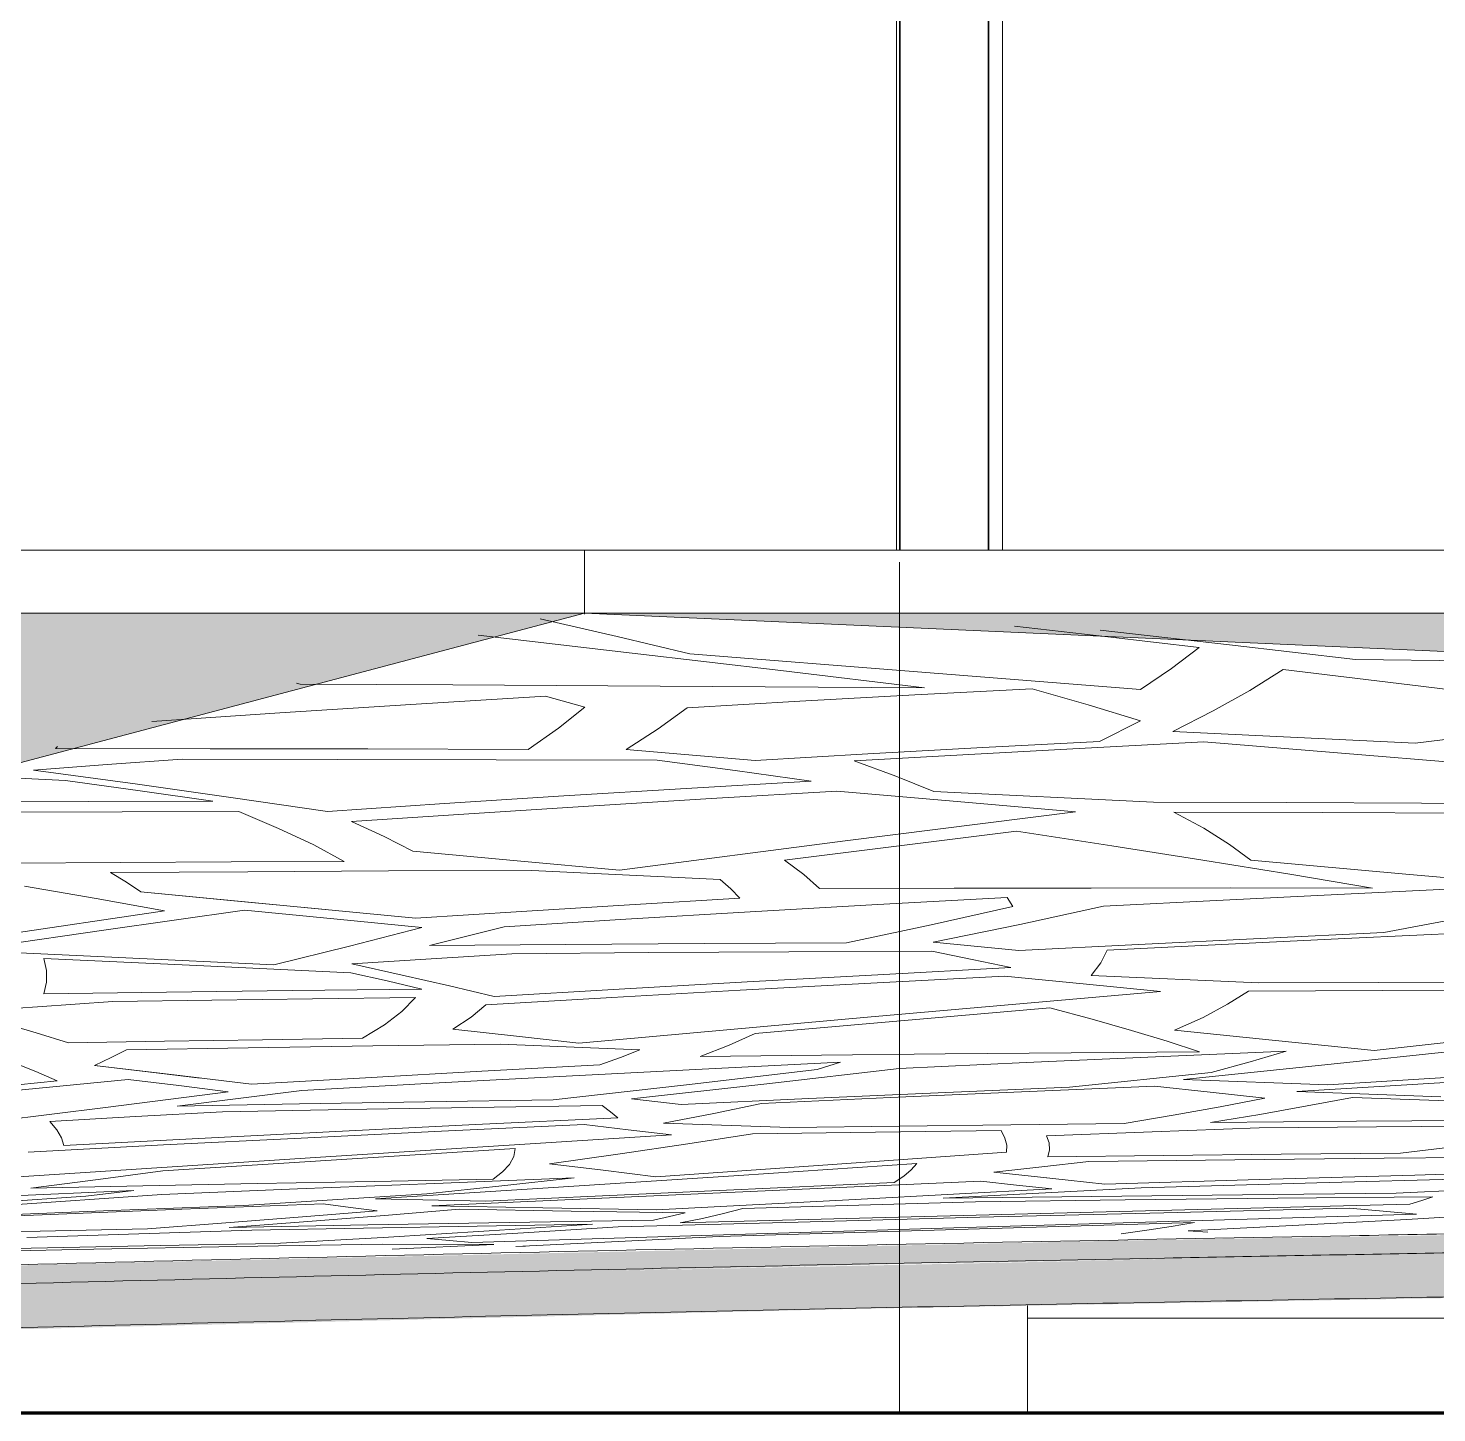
# Model space of a CAD drawing. Header units: metres. Extents: x -199 to 506, y -5 to 23.
# Drawn here: x 292.566 to 294.803, y -1.369 to 0.829 of the extents above; entities that cross this region are included whole.
import ezdxf

# ---------------------------------------------------------------- set-up
doc = ezdxf.new("R2010")
doc.units = ezdxf.units.M
doc.linetypes.add('01_Grid', pattern=[1.74, 1.2, -0.27, 0, -0.27])
for name, color, linetype, lineweight in [('03EJES-1', 1, '01_Grid', 5), ('06MUREXT', 92, 'Continuous', 9), ('14HATCH-1', 14, 'Continuous', 5), ('22AMUEB', 8, 'Continuous', 5), ('46BANQ', 8, 'Continuous', 5), ('46BANQ-1', 8, 'Continuous', 13), ('70LINEA', 1, 'Continuous', 13), ('70LINEA_1_0', 6, 'Continuous', 80)]:
    doc.layers.add(name, color=color, linetype=linetype, lineweight=lineweight)

# ---------------------------------------------------------------- blocks, each defined once
blk = doc.blocks.new('FP_65-601rSouthElevEjeF Paint')
at = {"layer": '14HATCH-1'}
for p, q in [((-12.6403, -0.1369), (-12.7624, -0.1088)), ((-11.8614, -0.1376), (-12.0094, -0.1208)), ((-11.6679, -0.1504), (-11.8733, -0.1268)), ((-12.6167, -0.1633), (-12.8613, -0.135)), ((-12.5251, -0.1646), (-12.6403, -0.1369)), ((-11.7163, -0.1544), (-11.8614, -0.1376)), ((-11.7601, -0.1879), (-11.7163, -0.1544)), ((-11.4682, -0.1737), (-11.6679, -0.1504)), ((-12.3804, -0.1911), (-12.6167, -0.1633)), ((-12.1634, -0.1931), (-12.5251, -0.1646)), ((-11.4682, -0.1737), (-11.226, -0.1761)), ((-12.1523, -0.2186), (-12.3804, -0.1911)), ((-11.8094, -0.2211), (-12.1634, -0.1931)), ((-11.8094, -0.2211), (-11.7601, -0.1879)), ((-11.6357, -0.2225), (-11.5827, -0.1895)), ((-11.3818, -0.2136), (-11.5827, -0.1895)), ((-13.1435, -0.2127), (-13.1493, -0.2112)), ((-13.1435, -0.2127), (-12.9011, -0.2139)), ((-12.9011, -0.2139), (-12.655, -0.2153)), ((-12.655, -0.2153), (-12.4054, -0.2168)), ((-12.4054, -0.2168), (-12.1523, -0.2186)), ((-12.1675, -0.2297), (-11.9816, -0.2198)), ((-11.8925, -0.2455), (-11.9816, -0.2198)), ((-11.694, -0.2552), (-11.6357, -0.2225)), ((-11.187, -0.2373), (-11.3818, -0.2136)), ((-13.176, -0.2584), (-12.9677, -0.245)), ((-12.9677, -0.245), (-12.7541, -0.2318)), ((-12.6916, -0.2492), (-12.7541, -0.2318)), ((-12.5292, -0.25), (-12.3501, -0.2398)), ((-12.3501, -0.2398), (-12.1675, -0.2297)), ((-11.8096, -0.2709), (-11.8925, -0.2455)), ((-13.379, -0.272), (-13.176, -0.2584)), ((-12.7337, -0.2827), (-12.6916, -0.2492)), ((-12.575, -0.2834), (-12.5292, -0.25)), ((-11.7578, -0.2877), (-11.694, -0.2552)), ((-11.373, -0.3065), (-10.9983, -0.2608)), ((-12.7814, -0.3161), (-12.7337, -0.2827)), ((-12.6263, -0.3165), (-12.575, -0.2834)), ((-11.8743, -0.3034), (-11.8096, -0.2709)), ((-11.373, -0.3065), (-11.7578, -0.2877)), ((-13.5321, -0.3149), (-13.5292, -0.3118)), ((-12.0599, -0.3133), (-11.8743, -0.3034)), ((-11.8971, -0.3141), (-11.7088, -0.3043)), ((-11.4963, -0.3218), (-11.7088, -0.3043)), ((-13.5321, -0.3149), (-13.2864, -0.3151)), ((-13.4499, -0.3404), (-13.3308, -0.3319)), ((-13.3308, -0.3319), (-13.084, -0.3321)), ((-13.2864, -0.3151), (-13.0362, -0.3155)), ((-13.084, -0.3321), (-12.8327, -0.3325)), ((-13.0362, -0.3155), (-12.7814, -0.3161)), ((-12.8327, -0.3325), (-12.5768, -0.3332)), ((-12.4211, -0.3336), (-12.6263, -0.3165)), ((-12.4528, -0.3499), (-12.5768, -0.3332)), ((-12.4211, -0.3336), (-12.2422, -0.3234)), ((-12.2638, -0.3342), (-12.0821, -0.3241)), ((-12.1976, -0.3587), (-12.2638, -0.3342)), ((-12.2422, -0.3234), (-12.0599, -0.3133)), ((-12.0821, -0.3241), (-11.8971, -0.3141)), ((-11.2869, -0.3391), (-11.4963, -0.3218)), ((-13.5162, -0.3656), (-13.6987, -0.3567)), ((-13.5671, -0.3489), (-13.4499, -0.3404)), ((-13.4055, -0.3711), (-13.567, -0.3489)), ((-12.3322, -0.3664), (-12.4528, -0.3499)), ((-13.3978, -0.3821), (-13.5162, -0.3656)), ((-13.2499, -0.3929), (-13.4055, -0.3711)), ((-12.7248, -0.39), (-12.5306, -0.3781)), ((-12.5306, -0.3781), (-12.3322, -0.3664)), ((-12.1374, -0.383), (-12.1976, -0.3587)), ((-13.6729, -0.3994), (-13.4794, -0.3989)), ((-13.4794, -0.3989), (-13.2826, -0.3984)), ((-13.2826, -0.3984), (-13.3978, -0.3821)), ((-13.1001, -0.4145), (-13.2499, -0.3929)), ((-13.1001, -0.4145), (-12.9146, -0.4021)), ((-12.9146, -0.4021), (-12.7248, -0.39)), ((-12.6856, -0.4061), (-12.4909, -0.3943)), ((-12.4909, -0.3943), (-12.2918, -0.3826)), ((-12.1007, -0.399), (-12.2918, -0.3826)), ((-11.7889, -0.3998), (-12.1374, -0.383)), ((-11.9124, -0.4151), (-12.1007, -0.399)), ((-11.7889, -0.3998), (-11.5776, -0.4006)), ((-11.5776, -0.4006), (-11.3634, -0.4015)), ((-11.3634, -0.4015), (-11.1465, -0.4025)), ((-13.6087, -0.4158), (-13.4264, -0.4152)), ((-13.4264, -0.4152), (-13.2411, -0.4147)), ((-13.1779, -0.4415), (-13.2411, -0.4147)), ((-13.0622, -0.4305), (-12.8761, -0.4182)), ((-12.8761, -0.4182), (-12.6856, -0.4061)), ((-12.2782, -0.4613), (-11.9124, -0.4151)), ((-11.7567, -0.4156), (-11.5201, -0.4163)), ((-11.7088, -0.4414), (-11.7567, -0.4156)), ((-11.5201, -0.4163), (-11.28, -0.4173)), ((-13.1222, -0.4679), (-13.1779, -0.4415)), ((-13.0104, -0.4544), (-13.0622, -0.4305)), ((-12.3748, -0.492), (-12.0063, -0.446)), ((-11.8549, -0.4692), (-12.0063, -0.446)), ((-11.668, -0.4669), (-11.7088, -0.4414)), ((-13.0739, -0.4939), (-13.1222, -0.4679)), ((-12.9647, -0.4779), (-13.0104, -0.4544)), ((-12.6367, -0.5078), (-12.2782, -0.4613)), ((-11.7103, -0.4919), (-11.8549, -0.4692)), ((-11.6344, -0.492), (-11.668, -0.4669)), ((-12.7993, -0.493), (-12.9647, -0.4779)), ((-12.3442, -0.5147), (-12.3748, -0.492)), ((-11.5724, -0.5143), (-11.7103, -0.4919)), ((-11.3821, -0.5145), (-11.6344, -0.492)), ((-13.6026, -0.4968), (-13.4294, -0.4957)), ((-13.445, -0.5116), (-13.2266, -0.5103)), ((-13.4196, -0.527), (-13.445, -0.5116)), ((-13.4294, -0.4957), (-13.2532, -0.4948)), ((-13.2532, -0.4948), (-13.0739, -0.4939)), ((-13.2266, -0.5103), (-13.0035, -0.5091)), ((-13.0035, -0.5091), (-12.7757, -0.5083)), ((-12.6367, -0.5078), (-12.7993, -0.493)), ((-12.4767, -0.5225), (-12.7757, -0.5083)), ((-11.4411, -0.5362), (-11.5724, -0.5143)), ((-13.4676, -0.5531), (-13.5813, -0.5334)), ((-13.3968, -0.5423), (-13.4196, -0.527)), ((-12.4599, -0.5374), (-12.4767, -0.5225)), ((-12.3193, -0.537), (-12.3442, -0.5147)), ((-12.3193, -0.537), (-12.1052, -0.5366)), ((-12.1052, -0.5366), (-11.8875, -0.5363)), ((-11.8875, -0.5363), (-11.6661, -0.5361)), ((-11.6661, -0.5361), (-11.4411, -0.5362)), ((-11.4853, -0.5458), (-11.2891, -0.5363)), ((-11.1355, -0.5365), (-11.3821, -0.5145)), ((-13.3592, -0.5724), (-13.4676, -0.5531)), ((-13.1758, -0.5635), (-13.3968, -0.5423)), ((-13.2489, -0.5565), (-13.3968, -0.5423)), ((-13.1034, -0.5704), (-13.2489, -0.5565)), ((-12.6206, -0.5627), (-12.4456, -0.5522)), ((-12.4456, -0.5522), (-12.4599, -0.5374)), ((-12.2272, -0.5624), (-12.0213, -0.551)), ((-12.012, -0.5655), (-12.0213, -0.551)), ((-11.8681, -0.5652), (-11.6783, -0.5554)), ((-11.6783, -0.5554), (-11.4853, -0.5458)), ((-13.6853, -0.6206), (-13.3592, -0.5724)), ((-13.4556, -0.6032), (-13.2322, -0.5714)), ((-13.0901, -0.5852), (-13.2322, -0.5714)), ((-12.9605, -0.5842), (-13.1758, -0.5635)), ((-12.9605, -0.5842), (-12.7922, -0.5734)), ((-12.7922, -0.5734), (-12.6206, -0.5627)), ((-12.6266, -0.5858), (-12.429, -0.574)), ((-12.429, -0.574), (-12.2272, -0.5624)), ((-12.1416, -0.5944), (-12.012, -0.5655)), ((-12.0009, -0.5939), (-11.8681, -0.5652)), ((-11.4229, -0.6066), (-11.2733, -0.5788)), ((-13.6757, -0.6352), (-13.4556, -0.6032)), ((-12.9506, -0.5988), (-13.0901, -0.5852)), ((-13.0656, -0.6286), (-12.9506, -0.5988)), ((-12.9383, -0.6275), (-12.82, -0.5979)), ((-12.82, -0.5979), (-12.6266, -0.5858)), ((-12.2761, -0.6231), (-12.1416, -0.5944)), ((-12.1386, -0.6224), (-12.0009, -0.5939)), ((-12.9383, -0.6275), (-12.7223, -0.6258)), ((-12.7223, -0.6258), (-12.5015, -0.6243)), ((-12.5015, -0.6243), (-12.2761, -0.6231)), ((-12.0024, -0.6355), (-12.1386, -0.6224)), ((-12.0024, -0.6355), (-11.8124, -0.6257)), ((-11.8623, -0.635), (-11.6696, -0.6253)), ((-11.8124, -0.6257), (-11.6192, -0.6161)), ((-11.6696, -0.6253), (-11.4738, -0.6158)), ((-11.6192, -0.6161), (-11.4229, -0.6066)), ((-11.4738, -0.6158), (-11.2748, -0.6065)), ((-13.4314, -0.6467), (-13.6757, -0.6352)), ((-13.5465, -0.6671), (-13.5509, -0.6481)), ((-13.3079, -0.6594), (-13.5509, -0.6481)), ((-13.1857, -0.658), (-13.4314, -0.6467)), ((-13.1857, -0.658), (-13.0656, -0.6286)), ((-13.0617, -0.6568), (-12.9356, -0.6486)), ((-12.9356, -0.6486), (-12.8076, -0.6405)), ((-12.8076, -0.6405), (-12.59, -0.6388)), ((-12.59, -0.6388), (-12.3677, -0.6374)), ((-12.3677, -0.6374), (-12.1408, -0.6362)), ((-12.0767, -0.6495), (-12.1408, -0.6362)), ((-11.8722, -0.6552), (-11.8623, -0.635)), ((-13.5465, -0.6858), (-13.5465, -0.6671)), ((-13.0634, -0.6706), (-13.3079, -0.6594)), ((-13.0057, -0.6837), (-13.0634, -0.6706)), ((-12.9816, -0.6744), (-13.0617, -0.6568)), ((-12.2266, -0.6738), (-12.0153, -0.6626)), ((-12.0153, -0.6626), (-12.0767, -0.6495)), ((-11.8875, -0.6751), (-11.8722, -0.6552)), ((-13.5509, -0.7042), (-13.5465, -0.6858)), ((-12.9507, -0.6966), (-13.0057, -0.6837)), ((-12.9063, -0.6917), (-12.9816, -0.6744)), ((-12.8359, -0.7086), (-12.9063, -0.6917)), ((-12.6369, -0.6968), (-12.4338, -0.6852)), ((-12.4452, -0.6984), (-12.2373, -0.687)), ((-12.4338, -0.6852), (-12.2266, -0.6738)), ((-12.2373, -0.687), (-12.0253, -0.6759)), ((-11.9005, -0.6882), (-12.0253, -0.6759)), ((-11.7778, -0.7004), (-11.9005, -0.6882)), ((-11.6213, -0.6869), (-11.8875, -0.6751)), ((-11.6213, -0.6869), (-11.4315, -0.6862)), ((-11.4315, -0.6862), (-11.2388, -0.6856)), ((-13.5509, -0.7042), (-13.3557, -0.7015)), ((-13.4413, -0.7162), (-13.2841, -0.714)), ((-13.3557, -0.7015), (-13.1557, -0.6989)), ((-13.2841, -0.714), (-13.1239, -0.7119)), ((-13.1557, -0.6989), (-12.9507, -0.6966)), ((-13.1239, -0.7119), (-12.9605, -0.71)), ((-12.982, -0.732), (-12.9605, -0.71)), ((-12.8487, -0.7218), (-12.649, -0.71)), ((-12.8359, -0.7086), (-12.6369, -0.6968)), ((-12.649, -0.71), (-12.4452, -0.6984)), ((-12.2429, -0.7412), (-11.7778, -0.7004)), ((-11.671, -0.7208), (-11.638, -0.6997)), ((-11.638, -0.6997), (-11.4253, -0.6988)), ((-11.4253, -0.6988), (-11.209, -0.6981)), ((-13.6789, -0.7333), (-13.561, -0.7247)), ((-13.561, -0.7247), (-13.4413, -0.7162)), ((-13.01, -0.7536), (-12.982, -0.732)), ((-12.8723, -0.7413), (-12.8487, -0.7218)), ((-12.4212, -0.7673), (-11.9535, -0.7266)), ((-11.8859, -0.7446), (-11.9535, -0.7266)), ((-11.7101, -0.7415), (-11.671, -0.7208)), ((-13.5628, -0.7662), (-13.6185, -0.7499)), ((-13.0445, -0.7748), (-13.01, -0.7536)), ((-12.9012, -0.7605), (-12.8723, -0.7413)), ((-12.7014, -0.7825), (-12.2429, -0.7412)), ((-11.8238, -0.7622), (-11.8859, -0.7446)), ((-11.7554, -0.7618), (-11.7101, -0.7415)), ((-13.5117, -0.7821), (-13.5628, -0.7662)), ((-13.5117, -0.7821), (-13.3592, -0.7795)), ((-13.3592, -0.7795), (-13.2034, -0.7771)), ((-13.2034, -0.7771), (-13.0445, -0.7748)), ((-12.8004, -0.7716), (-12.9012, -0.7605)), ((-12.7014, -0.7825), (-12.8004, -0.7716)), ((-12.4624, -0.7857), (-12.4212, -0.7673)), ((-11.7672, -0.7794), (-11.8238, -0.7622)), ((-11.7158, -0.7962), (-11.7672, -0.7794)), ((-11.5949, -0.7782), (-11.7554, -0.7618)), ((-11.4383, -0.7943), (-11.5949, -0.7782)), ((-11.4383, -0.7943), (-11.2257, -0.7704)), ((-13.4436, -0.8054), (-13.4194, -0.7929)), ((-13.4194, -0.7929), (-13.2263, -0.7897)), ((-13.2263, -0.7897), (-13.0283, -0.7867)), ((-13.0283, -0.7867), (-12.8254, -0.784)), ((-12.6041, -0.7931), (-12.8254, -0.784)), ((-12.6678, -0.817), (-12.6349, -0.8052)), ((-12.6349, -0.8052), (-12.6041, -0.7931)), ((-12.5086, -0.8037), (-12.4624, -0.7857)), ((-12.5086, -0.8037), (-12.3161, -0.8015)), ((-12.3161, -0.8015), (-12.1197, -0.7996)), ((-12.1197, -0.7996), (-11.9196, -0.7978)), ((-11.9907, -0.8134), (-11.7858, -0.8042)), ((-11.9196, -0.7978), (-11.7158, -0.7962)), ((-11.7858, -0.8042), (-11.5779, -0.7952)), ((-11.6352, -0.8123), (-11.5779, -0.7952)), ((-11.5169, -0.8169), (-11.2972, -0.7935)), ((-13.5636, -0.8274), (-13.6019, -0.8123)), ((-13.5296, -0.8422), (-13.5636, -0.8274)), ((-13.47, -0.8178), (-13.4436, -0.8054)), ((-13.3436, -0.833), (-13.47, -0.8178)), ((-13.3853, -0.828), (-13.47, -0.8178)), ((-13.0397, -0.8374), (-12.8554, -0.8271)), ((-12.8554, -0.8271), (-12.6679, -0.817)), ((-12.7213, -0.8346), (-12.5055, -0.8235)), ((-12.5301, -0.8484), (-12.3227, -0.8241)), ((-12.5055, -0.8235), (-12.2858, -0.8126)), ((-12.4028, -0.8468), (-12.1925, -0.8227)), ((-12.3227, -0.8241), (-12.2858, -0.8126)), ((-12.1925, -0.8227), (-11.9907, -0.8134)), ((-11.7411, -0.84), (-11.5169, -0.8169)), ((-11.6972, -0.8291), (-11.6352, -0.8123)), ((-11.5119, -0.8486), (-10.9473, -0.8136)), ((-13.9581, -0.8851), (-13.5296, -0.8422)), ((-13.7081, -0.8683), (-13.4168, -0.8401)), ((-13.3366, -0.8498), (-13.4168, -0.8401)), ((-13.3023, -0.838), (-13.3853, -0.828)), ((-13.2209, -0.8478), (-13.3436, -0.833)), ((-13.258, -0.8595), (-13.3366, -0.8498)), ((-13.2209, -0.8478), (-13.0397, -0.8374)), ((-13.141, -0.8574), (-12.9332, -0.8459)), ((-12.9332, -0.8459), (-12.7213, -0.8346)), ((-12.7421, -0.8724), (-12.5301, -0.8484)), ((-12.6175, -0.8706), (-12.4028, -0.8468)), ((-11.9221, -0.8522), (-11.6972, -0.8291)), ((-11.5119, -0.8486), (-11.7411, -0.84)), ((-11.5609, -0.8592), (-11.1822, -0.836)), ((-13.4529, -0.8846), (-13.258, -0.8595)), ((-13.3388, -0.8824), (-13.1411, -0.8574)), ((-12.5386, -0.8798), (-12.6175, -0.8706)), ((-12.5386, -0.8798), (-12.3361, -0.8704)), ((-12.4112, -0.8781), (-12.2061, -0.8689)), ((-12.3361, -0.8704), (-12.1306, -0.8612)), ((-12.2061, -0.8689), (-11.9981, -0.8598)), ((-12.1306, -0.8612), (-11.9221, -0.8522)), ((-11.9981, -0.8598), (-11.787, -0.8509)), ((-11.6987, -0.8604), (-11.787, -0.8509)), ((-11.6119, -0.8697), (-11.6987, -0.8604)), ((-11.6829, -0.8834), (-11.6119, -0.8697)), ((-11.3324, -0.8674), (-11.5609, -0.8592)), ((-11.5446, -0.8821), (-11.4729, -0.8685)), ((-11.2447, -0.8766), (-11.4729, -0.8685)), ((-13.6523, -0.9094), (-13.4529, -0.8846)), ((-13.405, -0.8991), (-13.2671, -0.8914)), ((-13.3388, -0.8824), (-13.1447, -0.8788)), ((-13.2671, -0.8914), (-13.071, -0.8879)), ((-13.1447, -0.8788), (-12.9458, -0.8755)), ((-13.071, -0.8879), (-12.8701, -0.8846)), ((-12.9458, -0.8755), (-12.7421, -0.8724)), ((-12.8701, -0.8846), (-12.6643, -0.8815)), ((-12.6508, -0.8914), (-12.6643, -0.8815)), ((-12.6394, -0.901), (-12.6508, -0.8914)), ((-12.5669, -0.9096), (-12.4868, -0.894)), ((-12.4868, -0.894), (-12.4112, -0.8781)), ((-11.7574, -0.8968), (-11.6829, -0.8834)), ((-11.6197, -0.8955), (-11.5446, -0.8821)), ((-13.5411, -0.907), (-13.405, -0.8991)), ((-13.53, -0.92), (-13.5411, -0.907)), ((-13.087, -0.9226), (-12.8651, -0.9117)), ((-12.9193, -0.9221), (-12.6928, -0.9114)), ((-12.8651, -0.9117), (-12.6394, -0.901)), ((-12.6228, -0.9198), (-12.6928, -0.9114)), ((-12.3669, -0.9163), (-12.5669, -0.9096)), ((-12.3669, -0.9163), (-12.1926, -0.914)), ((-12.1926, -0.914), (-12.0154, -0.912)), ((-12.0154, -0.912), (-11.8352, -0.91)), ((-11.8352, -0.91), (-11.7574, -0.8968)), ((-11.7906, -0.9231), (-11.6212, -0.917)), ((-11.6982, -0.9086), (-11.6197, -0.8955)), ((-11.6982, -0.9086), (-11.4663, -0.9065)), ((-11.6212, -0.917), (-11.4345, -0.9153)), ((-11.4663, -0.9065), (-11.23, -0.9046)), ((-11.4345, -0.9153), (-11.245, -0.9137)), ((-13.5226, -0.9327), (-13.53, -0.92)), ((-13.519, -0.9451), (-13.5226, -0.9327)), ((-13.519, -0.9451), (-13.3049, -0.9338)), ((-13.3607, -0.9441), (-13.1419, -0.933)), ((-13.3049, -0.9338), (-13.087, -0.9226)), ((-13.1419, -0.933), (-12.9193, -0.9221)), ((-13.1112, -0.9635), (-12.554, -0.928)), ((-12.554, -0.928), (-12.6228, -0.9198)), ((-12.5279, -0.9425), (-12.4257, -0.9262)), ((-12.4257, -0.9262), (-12.2301, -0.9236)), ((-12.2301, -0.9236), (-12.0308, -0.9213)), ((-12.0246, -0.933), (-12.0308, -0.9213)), ((-12.0217, -0.9445), (-12.0246, -0.933)), ((-11.9584, -0.9293), (-11.7906, -0.9231)), ((-11.9544, -0.9409), (-11.9584, -0.9293)), ((-13.5756, -0.9554), (-13.3607, -0.9441)), ((-13.3617, -0.985), (-12.8021, -0.9496)), ((-12.8046, -0.9624), (-12.8021, -0.9496)), ((-12.748, -0.9738), (-12.6354, -0.9583)), ((-12.6354, -0.9583), (-12.5279, -0.9425)), ((-12.2985, -0.9751), (-12.0221, -0.9556)), ((-12.0222, -0.9556), (-12.0217, -0.9445)), ((-11.9564, -0.9629), (-11.9538, -0.952)), ((-11.9564, -0.9629), (-11.7726, -0.9609)), ((-11.9538, -0.952), (-11.9544, -0.9409)), ((-11.7726, -0.9609), (-11.5859, -0.9589)), ((-11.5859, -0.9589), (-11.3964, -0.9571)), ((-11.3964, -0.9571), (-11.2769, -0.9426)), ((-13.6623, -0.9994), (-13.1112, -0.9635)), ((-12.8222, -0.9869), (-12.8113, -0.9748)), ((-12.8113, -0.9748), (-12.8046, -0.9624)), ((-12.6624, -0.9843), (-12.748, -0.9738)), ((-12.5787, -0.9944), (-12.2985, -0.9751)), ((-12.4471, -0.9924), (-12.1645, -0.9734)), ((-12.1854, -0.9937), (-12.1734, -0.9837)), ((-12.1734, -0.9837), (-12.1645, -0.9734)), ((-12.0425, -0.987), (-11.9662, -0.9786)), ((-11.9662, -0.9786), (-11.8916, -0.9701)), ((-11.8916, -0.9701), (-11.6594, -0.9675)), ((-11.6594, -0.9675), (-11.4227, -0.9652)), ((-11.4227, -0.9652), (-11.1817, -0.9631)), ((-13.5714, -1.0126), (-13.4645, -0.999)), ((-13.4645, -0.999), (-13.3617, -0.985)), ((-13.3936, -1.0088), (-13.2119, -1.0052)), ((-13.2119, -1.0052), (-13.0263, -1.0018)), ((-13.1479, -1.0137), (-12.9297, -1.005)), ((-13.0263, -1.0018), (-12.837, -0.9985)), ((-12.9297, -1.005), (-12.7087, -0.9964)), ((-12.849, -1.0331), (-12.2003, -1.0034)), ((-12.837, -0.9985), (-12.8222, -0.9869)), ((-12.8237, -1.0091), (-12.7087, -0.9964)), ((-12.7337, -1.0112), (-12.4471, -0.9924)), ((-12.5788, -0.9944), (-12.6624, -0.9843)), ((-12.4999, -1.0212), (-12.0629, -1.0017)), ((-12.2003, -1.0034), (-12.1854, -0.9937)), ((-12.0061, -1.0078), (-12.0629, -1.0017)), ((-11.9533, -0.9968), (-12.0425, -0.987)), ((-11.9829, -0.9936), (-12.0425, -0.987)), ((-11.924, -1), (-11.9829, -0.9936)), ((-11.8658, -1.0062), (-11.9533, -0.9968)), ((-11.8658, -1.0062), (-11.621, -0.9989)), ((-11.8085, -1.0122), (-11.5295, -1.0042)), ((-11.621, -0.9989), (-11.3736, -0.9919)), ((-11.5295, -1.0042), (-11.2473, -0.9965)), ((-11.4032, -1.0207), (-11.078, -1.0051)), ((-11.3736, -0.9919), (-11.1235, -0.9849)), ((-13.76, -1.0447), (-13.484, -1.0251)), ((-13.6429, -1.0268), (-13.4078, -1.0164)), ((-13.6416, -1.042), (-13.3631, -1.0226)), ((-13.5714, -1.0126), (-13.3936, -1.0088)), ((-13.484, -1.0251), (-13.4078, -1.0164)), ((-13.3631, -1.0226), (-13.1479, -1.0137)), ((-13.2337, -1.04), (-12.9426, -1.0216)), ((-13.024, -1.0297), (-12.7337, -1.0112)), ((-12.9426, -1.0216), (-12.8237, -1.0091)), ((-12.9344, -1.0409), (-12.4999, -1.0212)), ((-12.2622, -1.0306), (-11.9499, -1.0138)), ((-12.1229, -1.0287), (-11.8085, -1.0122)), ((-12.1229, -1.0287), (-11.8873, -1.0259)), ((-11.9499, -1.0138), (-12.0061, -1.0078)), ((-11.8873, -1.0259), (-11.6474, -1.0232)), ((-11.8335, -1.0313), (-11.5915, -1.0287)), ((-11.6474, -1.0232), (-11.4032, -1.0207)), ((-11.5915, -1.0287), (-11.3453, -1.0262)), ((-11.3629, -1.0323), (-11.3453, -1.0262)), ((-13.6749, -1.0574), (-13.4557, -1.0486)), ((-13.5532, -1.0548), (-13.3316, -1.0461)), ((-13.4557, -1.0486), (-13.2337, -1.04)), ((-13.3316, -1.0461), (-13.1071, -1.0377)), ((-13.1402, -1.0583), (-13.0215, -1.0484)), ((-13.064, -1.0431), (-13.1071, -1.0377)), ((-13.0215, -1.0484), (-13.064, -1.0431)), ((-12.849, -1.0331), (-13.024, -1.0297)), ((-13.0096, -1.056), (-12.8906, -1.0462)), ((-12.7581, -1.044), (-12.9344, -1.0409)), ((-12.7135, -1.0491), (-12.8906, -1.0462)), ((-12.578, -1.047), (-12.7581, -1.044)), ((-12.5326, -1.052), (-12.7135, -1.0491)), ((-12.578, -1.047), (-12.2622, -1.0306)), ((-12.4715, -1.053), (-12.4409, -1.045)), ((-12.4409, -1.045), (-12.2568, -1.0395)), ((-12.2568, -1.0395), (-12.0712, -1.0342)), ((-12.0712, -1.0342), (-11.8335, -1.0313)), ((-11.9675, -1.0526), (-11.6763, -1.0452)), ((-11.7724, -1.0516), (-11.4773, -1.0445)), ((-11.6763, -1.0452), (-11.3819, -1.0381)), ((-11.424, -1.0493), (-11.4773, -1.0445)), ((-11.3711, -1.0539), (-11.424, -1.0493)), ((-11.3819, -1.0381), (-11.3629, -1.0323)), ((-13.7721, -1.0636), (-13.5532, -1.0548)), ((-13.386, -1.0772), (-13.2617, -1.0679)), ((-13.2617, -1.0679), (-13.1402, -1.0583)), ((-13.2562, -1.0748), (-13.1315, -1.0655)), ((-13.2562, -1.0748), (-13.0363, -1.0708)), ((-13.1315, -1.0655), (-13.0096, -1.056)), ((-13.0429, -1.0759), (-12.8626, -1.0729)), ((-13.0363, -1.0708), (-12.8118, -1.067)), ((-12.8626, -1.0729), (-12.6795, -1.07)), ((-12.8438, -1.0805), (-12.6795, -1.07)), ((-12.8118, -1.067), (-12.5829, -1.0635)), ((-12.6386, -1.0742), (-12.353, -1.0665)), ((-12.5829, -1.0635), (-12.5571, -1.0578)), ((-12.5571, -1.0578), (-12.5326, -1.052)), ((-12.5402, -1.0679), (-12.2555, -1.0601)), ((-12.5402, -1.0679), (-12.5047, -1.0606)), ((-12.5047, -1.0606), (-12.4715, -1.053)), ((-12.4783, -1.0893), (-11.7238, -1.0671)), ((-12.353, -1.0665), (-12.0643, -1.0589)), ((-12.2555, -1.0601), (-11.9675, -1.0526)), ((-12.1236, -1.0762), (-11.3711, -1.0539)), ((-12.0643, -1.0589), (-11.7724, -1.0516)), ((-11.7992, -1.0794), (-11.7605, -1.0734)), ((-11.7605, -1.0734), (-11.7238, -1.0671)), ((-11.7339, -1.0801), (-11.5582, -1.0713)), ((-11.5582, -1.0713), (-11.3863, -1.0621)), ((-11.3863, -1.0621), (-11.2182, -1.0525)), ((-13.7241, -1.0842), (-13.5565, -1.0807)), ((-13.5778, -1.0908), (-13.3998, -1.0849)), ((-13.5565, -1.0807), (-13.386, -1.0772)), ((-13.3998, -1.0849), (-13.2204, -1.0791)), ((-13.2204, -1.0791), (-13.0429, -1.0759)), ((-13.1845, -1.1004), (-13.0121, -1.0907)), ((-13.0121, -1.0907), (-12.8438, -1.0805)), ((-12.9423, -1.0923), (-12.7888, -1.0834)), ((-12.9067, -1.0957), (-12.9423, -1.0923)), ((-12.8713, -1.099), (-12.9067, -1.0957)), ((-12.8713, -1.099), (-12.1236, -1.0762)), ((-12.7888, -1.0834), (-12.6386, -1.0742)), ((-12.6382, -1.0973), (-12.4783, -1.0893)), ((-11.84, -1.085), (-11.7992, -1.0794)), ((-11.7027, -1.0824), (-11.7339, -1.0801)), ((-13.7211, -1.1106), (-13.5451, -1.1071)), ((-13.6941, -1.1138), (-13.4713, -1.1094)), ((-13.5451, -1.1071), (-13.3662, -1.1037)), ((-13.4713, -1.1094), (-13.2441, -1.1052)), ((-13.3662, -1.1037), (-13.1845, -1.1004)), ((-13.2441, -1.1052), (-13.0124, -1.1013)), ((-12.8362, -1.1021), (-13.0124, -1.1013)), ((-12.9975, -1.1096), (-12.8362, -1.1021)), ((-12.8011, -1.105), (-12.6382, -1.0973)), ((-12.8011, -1.105), (-12.7857, -1.1047))]:
    blk.add_line(p, q, dxfattribs=at)
blk = doc.blocks.new('Mesker Frame AI - Mesker Frame AI2-7287668-601rSouthElevEjeF Paint')
at = {"layer": '22AMUEB'}
blk.add_line((-12.197, 2.2136), (-12.197, 0), dxfattribs=at)

msp = doc.modelspace()

# ---------------------------------------------------------------- hatches: boundary and pattern name
at = {"layer": '14HATCH-1'}
h = msp.add_hatch(dxfattribs=at)
h.set_pattern_fill('FP_20', color=256, style=0, pattern_type=2)
h.set_pattern_definition([(14.405, (387.682, 23.99), (3.690282165, 0.975723086), [1.143, -2.667]), (14.405, (389.896, 24.561), (3.690282165, 0.975723086), [0.952, -2.857]), (14.405, (389.711, 24.515), (3.690282165, 0.975723086), [0.762, -3.048]), (14.405, (388.604, 24.238), (3.690282165, 0.975723086), [0.571, -0.571, 0.762, -1.905]), (14.405, (388.604, 24.239), (3.690282165, 0.975723086), [0.762, -0.19, 0.952, -1.905]), (14.405, (386.944, 23.818), (3.690282165, 0.975723086), [0.952, -2.857]), (14.405, (390.449, 24.72), (3.690282165, 0.975723086), [0.952, -2.857]), (90, (386.944, 23.806), (-3.69, -0.92), [0.004, -0.024]), (90, (387.497, 23.969), (-3.69, -0.92), [0.003, -0.025]), (90, (387.682, 23.99), (-3.69, -0.92), [0.004, -0.024]), (90, (388.051, 24.11), (-3.69, -0.92), [0.001, -0.027]), (90, (388.235, 24.146), (-3.69, -0.92), [0.004, -0.024]), (90, (388.604, 24.231), (-3.69, -0.92), [0.007, -0.021]), (90, (388.973, 24.345), (-3.69, -0.92), [0.004, -0.024]), (90, (389.342, 24.429), (-3.69, -0.92), [0.006, -0.023]), (90, (389.527, 24.476), (-3.69, -0.92), [0.006, -0.023]), (90, (389.896, 24.558), (-3.69, -0.92), [0.003, -0.025]), (90, (390.449, 24.705), (-3.69, -0.92), [0.007, -0.021]), (14.815, (387.313, 23.898), (-0.000136574, 0.027892317), [1.145, -2.672]), (14.815, (387.682, 23.994), (-0.000136574, 0.027892317), [0.573, -3.245]), (14.815, (389.342, 24.436), (-0.000136574, 0.027892317), [0.763, -3.054]), (14.815, (389.342, 24.437), (-0.000136574, 0.027892317), [0.573, -3.245]), (193.992, (388.051, 24.103), (-3.6904271446, -0.947405135), [0.19, -3.613]), (193.992, (387.313, 23.898), (-3.6904271446, -0.947405135), [0.38, -3.423]), (193.992, (388.42, 24.19), (-3.6904271446, -0.947405135), [0.38, -3.423]), (193.992, (389.342, 24.434), (-3.6904271446, -0.947405135), [0.38, -3.423]), (193.992, (390.449, 24.724), (-3.6904271446, -0.947405135), [0.57, -3.233]), (193.992, (390.449, 24.723), (-3.6904271446, -0.947405135), [0.38, -3.423]), (193.992, (390.265, 24.678), (-3.6904271446, -0.947405135), [0.38, -3.423]), (193.992, (389.158, 24.369), (-3.6904271446, -0.947405135), [0.57, -3.233]), (14.61, (390.265001, 24.67), (3.6903356002, 0.947480426), [0.381, -7.246]), (14.61, (389.342001, 24.426), (3.6903356002, 0.947480426), [0.381, -7.246]), (14.61, (388.051001, 24.103), (3.6903356002, 0.947480426), [0.763, -6.864]), (14.61, (388.235001, 24.157), (3.6903356002, 0.947480426), [0.763, -6.864]), (14.61, (388.235001, 24.15), (3.6903356002, 0.947480426), [0.763, -6.864]), (14.61, (390.449001, 24.724), (3.6903356002, 0.947480426), [0.763, -6.864]), (14.61, (386.944001, 23.81), (3.6903356002, 0.947480426), [1.144, -6.483]), (14.61, (386.944001, 23.811), (3.6903356002, 0.947480426), [1.144, -6.483]), (14.61, (386.944001, 23.823), (3.6903356002, 0.947480426), [1.144, -6.483]), (15.224, (388.789, 24.295), (-0.000335675, 0.0278906314), [0.191, -3.633]), (15.224, (390.449, 24.72), (-0.000335675, 0.0278906314), [0.191, -2.295, 0.382, -0.956]), (15.224, (390.08, 24.623), (-0.000335675, 0.0278906314), [0.382, -3.442]), (15.224, (387.866, 24.057), (-0.000335675, 0.0278906314), [0.382, -3.442]), (15.224, (387.682, 24.009), (-0.000335675, 0.0278906314), [0.382, -3.442]), (15.224, (388.973, 24.344), (-0.000335675, 0.0278906314), [0.574, -3.251]), (193.579, (388.051, 24.1), (0.000465112, 0.027888773), [0.19, -3.607]), (193.579, (390.449, 24.713), (0.000465112, 0.027888773), [0.19, -3.607]), (193.579, (389.711, 24.515), (0.000465112, 0.027888773), [0.38, -3.417]), (193.579, (389.527, 24.469), (0.000465112, 0.027888773), [0.38, -3.417]), (193.579, (389.896, 24.584), (0.000465112, 0.027888773), [0.38, -3.417]), (193.579, (386.944, 23.811), (0.000465112, 0.027888773), [0.38, -3.417]), (193.579, (388.789, 24.274), (0.000465112, 0.027888773), [0.569, -3.227]), (194.199, (390.080001, 24.623), (-3.6901690282, -0.9481289696), [0.761, -6.852]), (194.199, (390.265001, 24.669), (-3.6901690282, -0.9481289696), [0.761, -6.852]), (194.199, (387.497001, 23.944), (-3.6901690282, -0.9481289696), [0.381, -7.232]), (194.199, (388.604001, 24.239), (-3.6901690282, -0.9481289696), [0.381, -7.232]), (194.199, (389.342001, 24.437), (-3.6901690282, -0.9481289696), [0.381, -7.232])])
h.paths.add_polyline_path([(289.6102, -1.0878), (289.7161, -1.0841), (289.745, -1.0811), (293.45, -0.1), (292.47, -0.1), (289.6151, -1.0861)])
h = msp.add_hatch(dxfattribs=at)
h.set_pattern_fill('FP_19', color=256, style=0, pattern_type=2)
h.set_pattern_definition([(0, (393.819, -1.25), (3.81, 0.288), [1.143, -2.667]), (0, (396.105, -1.221), (3.81, 0.288), [0.952, -2.857]), (0, (395.914, -1.207), (3.81, 0.288), [0.762, -3.048]), (0, (394.771, -1.135), (3.81, 0.288), [0.571, -0.571, 0.762, -1.905]), (0, (394.771, -1.12), (3.81, 0.288), [0.762, -0.19, 0.952, -1.905]), (0, (393.057, -1.063), (3.81, 0.288), [0.952, -2.857]), (0, (396.676, -1.048), (3.81, 0.288), [0.952, -2.857]), (90, (393.057, -1.192), (-3.81, 0.288), [0.043, -0.245]), (90, (393.628, -0.976), (-3.81, 0.288), [0.029, -0.259]), (90, (393.819, -1.25), (-3.81, 0.288), [0.043, -0.245]), (90, (394.2, -0.99), (-3.81, 0.288), [0.014, -0.274]), (90, (394.39, -1.106), (-3.81, 0.288), [0.043, -0.245]), (90, (394.771, -1.207), (-3.81, 0.288), [0.072, -0.216]), (90, (395.152, -1.005), (-3.81, 0.288), [0.043, -0.245]), (90, (395.533, -1.12), (-3.81, 0.288), [0.058, -0.231]), (90, (395.724, -1.12), (-3.81, 0.288), [0.058, -0.231]), (90, (396.105, -1.25), (-3.81, 0.288), [0.029, -0.259]), (90, (396.676, -1.207), (-3.81, 0.288), [0.072, -0.216]), (4.326, (393.438, -1.221), (0.0002886, 0.2878418), [1.146, -2.675]), (4.326, (393.819, -1.207), (0.0002886, 0.2878418), [0.573, -3.248]), (4.326, (395.533, -1.048), (0.0002886, 0.2878418), [0.764, -3.057]), (4.326, (395.533, -1.034), (0.0002886, 0.2878418), [0.573, -3.248]), (175.674, (394.2, -1.063), (-3.8098254, 0.0003809), [0.191, -3.63]), (175.674, (393.438, -1.221), (-3.8098254, 0.0003809), [0.382, -3.439]), (175.674, (394.581, -1.135), (-3.8098254, 0.0003809), [0.382, -3.439]), (175.674, (395.533, -1.063), (-3.8098254, 0.0003809), [0.382, -3.439]), (175.674, (396.676, -1.005), (-3.8098254, 0.0003809), [0.573, -3.248]), (175.674, (396.676, -1.019), (-3.8098254, 0.0003809), [0.382, -3.439]), (175.674, (396.486, -0.99), (-3.8098254, 0.0003809), [0.382, -3.439]), (175.674, (395.343, -1.25), (-3.8098254, 0.0003809), [0.573, -3.248]), (2.166, (396.486, -1.077), (3.80972243, -1.22e-05), [0.381, -7.244]), (2.166, (395.533, -1.149), (3.80972243, -1.22e-05), [0.381, -7.244]), (2.166, (394.2, -1.063), (3.80972243, -1.22e-05), [0.763, -6.863]), (2.166, (394.39, -0.99), (3.80972243, -1.22e-05), [0.763, -6.863]), (2.166, (394.39, -1.063), (3.80972243, -1.22e-05), [0.763, -6.863]), (2.166, (396.676, -1.005), (3.80972243, -1.22e-05), [0.763, -6.863]), (2.166, (393.057, -1.149), (3.80972243, -1.22e-05), [1.144, -6.482]), (2.166, (393.057, -1.135), (3.80972243, -1.22e-05), [1.144, -6.482]), (2.166, (393.057, -1.019), (3.80972243, -1.22e-05), [1.144, -6.482]), (8.603, (394.962, -1.034), (-0.0001161, 0.2882256), [0.193, -3.661]), (8.603, (396.676, -1.048), (-0.00011614, 0.2882256), [0.193, -2.312, 0.385, -0.963]), (8.603, (396.295, -1.077), (-0.00011614, 0.2882256), [0.385, -3.468]), (8.603, (394.009, -1.048), (-0.0001161, 0.2882256), [0.385, -3.468]), (8.603, (393.819, -1.048), (-0.0001161, 0.2882256), [0.385, -3.468]), (8.603, (395.152, -1.019), (-0.00011614, 0.2882256), [0.578, -3.275]), (171.397, (394.2, -1.091), (0.0001161, 0.2882256), [0.193, -3.661]), (171.397, (396.676, -1.12), (0.00011614, 0.2882256), [0.193, -3.661]), (171.397, (395.914, -1.207), (0.00011614, 0.2882256), [0.385, -3.468]), (171.397, (395.724, -1.192), (0.00011614, 0.2882256), [0.385, -3.468]), (171.397, (396.105, -0.99), (0.00011614, 0.2882256), [0.385, -3.468]), (171.397, (393.057, -1.135), (0.0001161, 0.2882256), [0.385, -3.468]), (171.397, (394.962, -1.25), (0.0001161, 0.2882256), [0.578, -3.275]), (177.834, (396.295, -1.077), (-3.80972243, -1.22e-05), [0.763, -6.863]), (177.834, (396.486, -1.091), (-3.80972243, -1.22e-05), [0.763, -6.863]), (177.834, (393.628, -1.235), (-3.80972243, -1.22e-05), [0.381, -7.244]), (177.834, (394.771, -1.12), (-3.80972243, -1.22e-05), [0.381, -7.244]), (177.834, (395.533, -1.034), (-3.80972243, -1.22e-05), [0.381, -7.244])])
h.paths.add_polyline_path([(318.1356, -1.1986), (318.1364, -1.1037), (318.1492, -1.0911), (318.2539, -1.0935), (318.2864, -1.1056), (318.3129, -1.1281), (318.33, -1.1583), (318.334, -1.1671), (318.334, -0.1), (316.3406, -0.1), (316.3406, -1.1201), (318.1353, -1.1985)])
h.paths.add_polyline_path([(314.2314, -1.0261), (314.2314, -0.1), (306.442, -0.1), (306.442, -0.679), (314.1542, -1.0227)])
h.paths.add_polyline_path([(305.842, -0.6522), (305.842, -0.1), (293.45, -0.1), (305.7452, -0.6479)])
h = msp.add_hatch(dxfattribs=at)
h.set_pattern_fill('FP_17', color=256, angle=90, style=0, pattern_type=2)
h.set_pattern_definition([(359.771, (393.438, -0.002), (1.9126, 1.89737), [0.571, -1.333]), (359.771, (394.581, 0.184), (1.9126, 1.89737), [0.476, -1.429]), (359.771, (394.487, 0.28), (1.9126, 1.89737), [0.381, -1.524]), (359.771, (393.917, 0.759), (1.9126, 1.89737), [0.286, -0.286, 0.381, -0.952]), (359.771, (393.917, 0.854), (1.9126, 1.89737), [0.381, -0.095, 0.476, -0.952]), (359.771, (393.062, 1.238), (1.9126, 1.89737), [0.476, -1.429]), (359.771, (394.872, 1.326), (1.9126, 1.89737), [0.476, -1.429]), (89.771, (393.058, 0.381), (-1.89737, 1.9126), [0.286, -1.619]), (89.771, (393.35, 1.809), (-1.89737, 1.9126), [0.191, -1.715]), (89.771, (393.438, -0.002), (-1.89737, 1.9126), [0.286, -1.619]), (89.771, (393.635, 1.712), (-1.89737, 1.9126), [0.095, -1.81]), (89.771, (393.727, 0.95), (-1.89737, 1.9126), [0.286, -1.619]), (89.771, (393.915, 0.282), (-1.89737, 1.9126), [0.476, -1.429]), (89.771, (394.111, 1.615), (-1.89737, 1.9126), [0.286, -1.619]), (89.771, (394.298, 0.852), (-1.89737, 1.9126), [0.381, -1.524]), (89.771, (394.394, 0.852), (-1.89737, 1.9126), [0.381, -1.524]), (89.771, (394.581, -0.006), (-1.89737, 1.9126), [0.191, -1.715]), (89.771, (394.868, 0.279), (-1.89737, 1.9126), [0.476, -1.429]), (44.771, (393.248, 0.19), (0.007614, 1.90493), [0.808, -1.886]), (44.771, (393.439, 0.284), (0.007614, 1.90493), [0.404, -2.29]), (44.771, (394.3, 1.329), (0.007614, 1.90493), [0.539, -2.155]), (44.771, (394.301, 1.424), (0.007614, 1.90493), [0.404, -2.29]), (134.771, (393.633, 1.236), (-1.90493, 0.007614), [0.135, -2.559]), (134.771, (393.248, 0.19), (-1.90493, 0.007614), [0.269, -2.425]), (134.771, (393.822, 0.759), (-1.90493, 0.007614), [0.269, -2.425]), (134.771, (394.3, 1.233), (-1.90493, 0.007614), [0.269, -2.425]), (134.771, (394.873, 1.612), (-1.90493, 0.007614), [0.404, -2.29]), (134.771, (394.872, 1.517), (-1.90493, 0.007614), [0.269, -2.425]), (134.771, (394.778, 1.708), (-1.90493, 0.007614), [0.269, -2.425]), (134.771, (394.2, -0.005), (-1.90493, 0.007614), [0.404, -2.29]), (26.336, (394.776, 1.136), (1.905115, -0.007616), [0.213, -4.047]), (26.336, (394.298, 0.662), (1.905115, -0.007616), [0.213, -4.047]), (26.336, (393.633, 1.236), (1.905115, -0.007616), [0.426, -3.834]), (26.336, (393.73, 1.712), (1.905115, -0.007616), [0.426, -3.834]), (26.336, (393.728, 1.236), (1.905115, -0.007616), [0.426, -3.834]), (26.336, (394.873, 1.612), (1.905115, -0.007616), [0.426, -3.834]), (26.336, (393.059, 0.667), (1.905115, -0.007616), [0.639, -3.621]), (26.336, (393.06, 0.762), (1.905115, -0.007616), [0.639, -3.621]), (26.336, (393.063, 1.524), (1.905115, -0.007616), [0.639, -3.621]), (63.206, (394.015, 1.425), (0.007613, 1.905115), [0.213, -4.047]), (63.206, (394.872, 1.326), (0.007613, 1.905115), [0.213, -2.556, 0.426, -1.065]), (63.206, (394.68, 1.137), (0.007613, 1.905115), [0.426, -3.834]), (63.206, (393.538, 1.332), (0.007613, 1.905115), [0.426, -3.834]), (63.206, (393.443, 1.332), (0.007613, 1.905115), [0.426, -3.834]), (63.206, (394.111, 1.52), (0.007613, 1.905115), [0.639, -3.621]), (116.336, (393.632, 1.045), (0.007616, 1.905115), [0.213, -4.047]), (116.336, (394.87, 0.85), (0.007616, 1.905115), [0.213, -4.047]), (116.336, (394.487, 0.28), (0.007616, 1.905115), [0.426, -3.834]), (116.336, (394.392, 0.376), (0.007616, 1.905115), [0.426, -3.834]), (116.336, (394.588, 1.708), (0.007616, 1.905115), [0.426, -3.834]), (116.336, (393.06, 0.762), (0.007616, 1.905115), [0.426, -3.834]), (116.336, (394.009, -0.004), (0.007616, 1.905115), [0.639, -3.621]), (153.206, (394.68, 1.137), (-1.905115, 0.007613), [0.426, -3.834]), (153.206, (394.775, 1.041), (-1.905115, 0.007613), [0.426, -3.834]), (153.206, (393.343, 0.094), (-1.905115, 0.007613), [0.213, -4.047]), (153.206, (393.917, 0.854), (-1.905115, 0.007613), [0.213, -4.047]), (153.206, (394.301, 1.424), (-1.905115, 0.007613), [0.213, -4.047])])
h.paths.add_polyline_path([(318.1349, -1.2285), (318.1339, -1.1985), (316.6162, -1.1931), (316.3406, -1.1925), (316.3406, -1.22), (316.6163, -1.2231), (317.8426, -1.2281), (318.0606, -1.2284)])
h.paths.add_polyline_path([(291.7243, -1.1866), (293.951, -1.1328), (295.8313, -1.1002), (297.5747, -1.0791), (299.567, -1.0648), (301.1357, -1.0597), (302.8052, -1.0598), (304.9845, -1.0678), (305.842, -1.0725), (305.842, -1.0425), (303.6769, -1.0319), (301.6761, -1.029), (300.1899, -1.0319), (298.6644, -1.0399), (297.1389, -1.0535), (295.8313, -1.07), (294.3057, -1.0957), (292.7802, -1.1293), (291.7243, -1.1566)])
h.paths.add_polyline_path([(314.2314, -1.1796), (314.2314, -1.1496), (311.5225, -1.1051), (308.9073, -1.0708), (306.442, -1.0469), (306.442, -1.0769), (309.5611, -1.1085), (312.6736, -1.1529), (314.1377, -1.178)])
h = msp.add_hatch(dxfattribs=at)
h.set_pattern_fill('FP_18', color=256, style=0, pattern_type=2)
h.set_pattern_definition([(45, (393.263, 0), (0, 0.29981328), [0.066, -0.358]), (45, (393.235, 0.122), (0, 0.29981328), [0.106, -0.318]), (45, (393.113, 0), (0, 0.29981328), [0.066, -0.358]), (45, (393.235, 0.272), (0, 0.29981328), [0.04, -0.384]), (45, (393.085, 0.122), (0, 0.29981328), [0.106, -0.318])])
h.paths.add_polyline_path([(318.1348, -1.2985), (318.1348, -1.2985), (318.1349, -1.2285), (316.753, -1.224), (316.3406, -1.2246), (316.3406, -1.29), (316.6163, -1.2931), (317.8372, -1.2981), (318.1339, -1.2985)])
h.paths.add_polyline_path([(291.7243, -1.2566), (293.8752, -1.2043), (295.3954, -1.1765), (297.1389, -1.1535), (298.8823, -1.1385), (300.5475, -1.1308), (301.9334, -1.129), (303.6769, -1.1319), (305.4204, -1.1401), (305.842, -1.1425), (305.842, -1.0725), (303.6769, -1.0619), (301.4976, -1.0593), (299.7541, -1.0639), (298.0106, -1.0753), (296.4851, -1.0913), (294.7416, -1.1178), (292.9981, -1.1542), (291.7243, -1.1866), (291.7243, -1.216)])
h.paths.add_polyline_path([(314.2314, -1.2496), (314.2314, -1.1796), (311.0867, -1.1288), (307.981, -1.0908), (306.442, -1.0769), (306.442, -1.1469), (309.0386, -1.1722), (311.7405, -1.2084), (314.1377, -1.2479)])

# ---------------------------------------------------------------- linework, layer by layer
at = {"layer": '03EJES-1'}
msp.add_line((293.95, -1.2192), (293.95, 19.6265), dxfattribs=at)
at = {"layer": '06MUREXT'}
for p, q in [((293.95, 0), (293.95, 13)), ((294.0917, 10.8268), (294.0917, 0)), ((293.45, 0), (292.3684, 0)), ((293.95, -1.3692), (293.95, -1.2028)), ((294.1532, -1.1988), (294.1532, -1.3692)), ((294.1532, -1.2192), (305.803, -1.2192))]:
    msp.add_line(p, q, dxfattribs=at)
at = {"layer": '46BANQ'}
for p, q in [((293.45, -0.1016), (293.45, 0)), ((305.842, 0), (293.45, 0)), ((293.45, -0.1), (289.7353, -1.0837)), ((292.47, -0.1), (305.842, -0.1)), ((305.842, -0.6522), (293.45, -0.1))]:
    msp.add_line(p, q, dxfattribs=at)
at = {"layer": '46BANQ-1'}
for points, knots in [([(305.842, -1.0425), (305.3191, -1.0388), (304.2733, -1.033), (302.7045, -1.0283), (301.1357, -1.0281), (299.7631, -1.0324), (298.5865, -1.0393), (297.6061, -1.0475), (296.7891, -1.0563), (296.1355, -1.0648), (295.6453, -1.0717), (295.1551, -1.0794), (294.5016, -1.0908), (293.3579, -1.1131), (292.3777, -1.1378), (291.7243, -1.1566)], [0, 0, 0, 0, 0.111111, 0.222222, 0.333333, 0.444444, 0.513889, 0.583333, 0.652778, 0.6875, 0.722222, 0.756944, 0.791667, 0.861111, 1, 1, 1, 1]), ([(291.7243, -1.1866), (292.0184, -1.1782), (292.6064, -1.1623), (293.4886, -1.1411), (294.2238, -1.1261), (294.812, -1.1154), (295.2531, -1.1079), (295.6943, -1.101), (296.1355, -1.0948), (296.5767, -1.0891), (297.1649, -1.0822), (297.9002, -1.0749), (299.0768, -1.0659), (300.5475, -1.0591), (302.3123, -1.0576), (304.0772, -1.062), (305.2537, -1.0684), (305.842, -1.0725)], [-1, -1, -1, -1, -0.9375, -0.875, -0.8125, -0.78125, -0.75, -0.71875, -0.6875, -0.65625, -0.625, -0.5625, -0.5, -0.375, -0.25, -0.125, 0, 0, 0, 0]), ([(291.7243, -1.2566), (291.9857, -1.2491), (292.5084, -1.2348), (293.2925, -1.2156), (294.0768, -1.1989), (294.7303, -1.1867), (295.2531, -1.1779), (295.776, -1.1698), (296.691, -1.1571), (297.8022, -1.1454), (298.9787, -1.1368), (299.9592, -1.1318), (300.9396, -1.129), (301.9201, -1.1281), (302.9006, -1.129), (304.2079, -1.1327), (305.1884, -1.1379), (305.842, -1.1425)], [0, 0, 0, 0, 0.055556, 0.111111, 0.166667, 0.222222, 0.25, 0.277778, 0.333333, 0.444444, 0.513889, 0.583333, 0.652778, 0.722222, 0.791667, 0.861111, 1, 1, 1, 1])]:
    msp.add_open_spline(points, degree=3, knots=knots, dxfattribs=at)
at = {"layer": '70LINEA'}
for p, q in [((293.95, 0), (293.95, 3.0263)), ((293.951, 0), (293.951, 3.0263)), ((293.951, 3.0263), (293.951, 0)), ((294.0907, 3.0263), (294.0907, 0)), ((294.0907, 0), (294.0907, 3.0263)), ((294.0917, 3.0263), (294.0917, 0)), ((294.1134, 3.0263), (294.1134, 0))]:
    msp.add_line(p, q, dxfattribs=at)
at = {"layer": '70LINEA_1_0'}
msp.add_line((282.7552, -1.3692), (391.931, -1.3692), dxfattribs=at)

# ---------------------------------------------------------------- block references
at = {"layer": '22AMUEB'}
msp.add_blockref('Mesker Frame AI - Mesker Frame AI2-7287668-601rSouthElevEjeF Paint', (306.142, 0), dxfattribs=at)
at = {"layer": '46BANQ'}
msp.add_blockref('FP_65-601rSouthElevEjeF Paint', (306.142, 0), dxfattribs=at)

doc.saveas('drawing.dxf')
